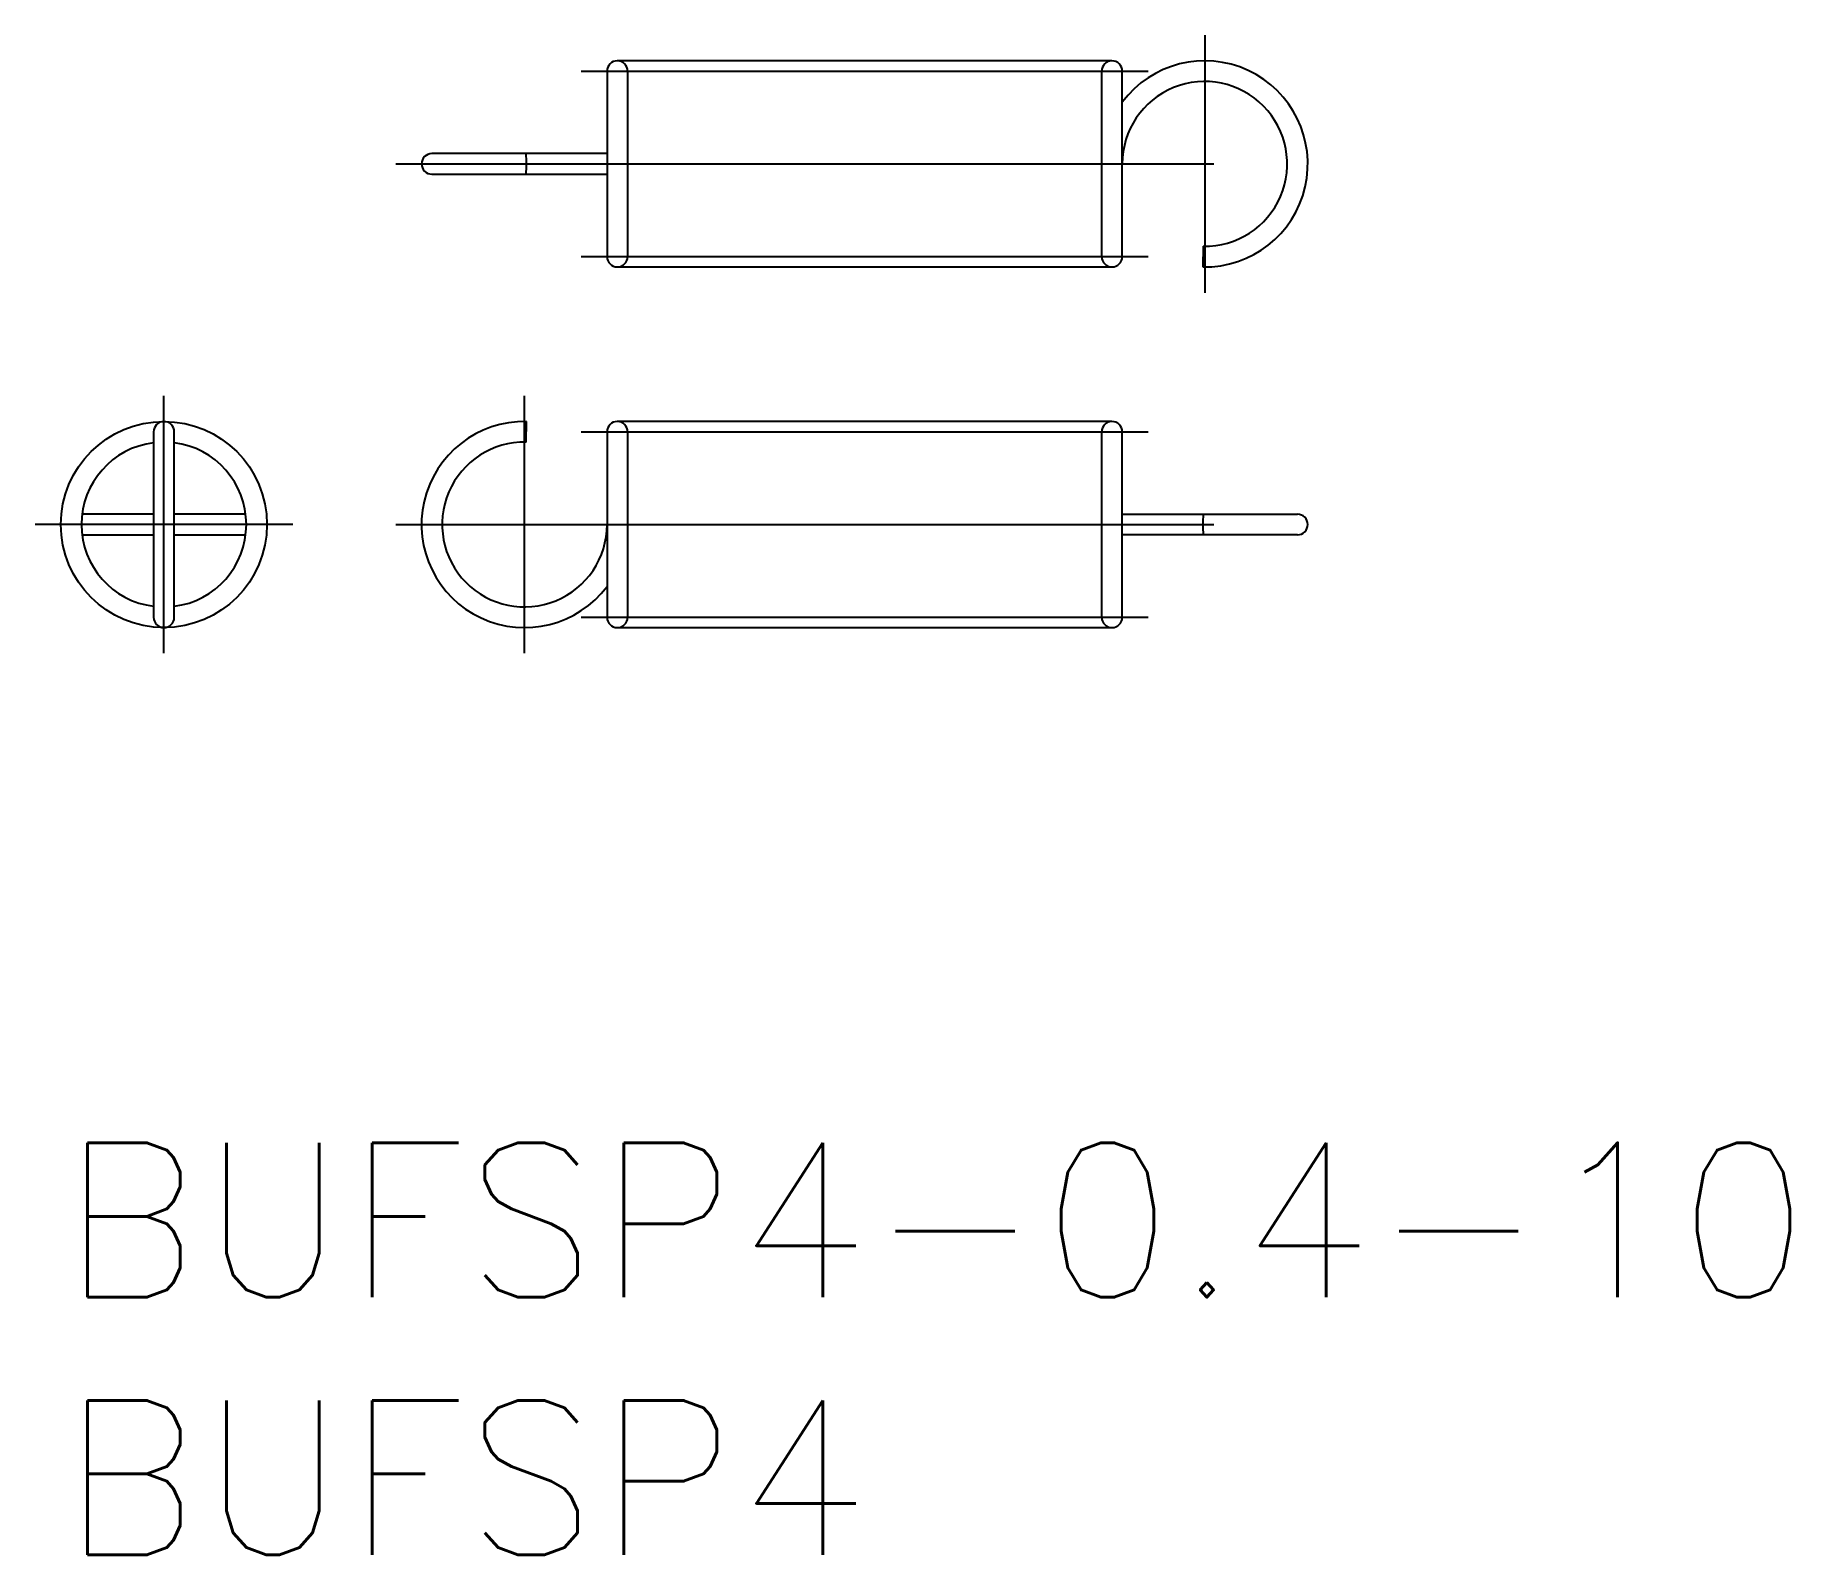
# Model space of a CAD drawing. Extents: x -0.5 to 33.6, y -8 to 21.5.
import ezdxf

# ---------------------------------------------------------------- set-up
doc = ezdxf.new("R2010")
doc.units = 0
doc.header["$LTSCALE"] = 0.5
doc.linetypes.add('CENTER', pattern=[50.8, 31.75, -6.35, 6.35, -6.35])
doc.linetypes.add('PHANTOM', pattern=[63.5, 31.75, -6.35, 6.35, -6.35, 6.35, -6.35])
for name, color, linetype in [('MSM_CENTER', 1, 'CENTER'), ('MSM_CONTINUOUS', 7, 'CONTINUOUS'), ('MSM_IMAGINARY', 6, 'PHANTOM'), ('MSM_PART_NUMBER', 7, 'CONTINUOUS')]:
    doc.layers.add(name, color=color, linetype=linetype)
doc.styles.get("Standard").update_dxf_attribs({"font": 'txt.shx', "height": 0.5, "bigfont": 'bigfont.shx'})

# ---------------------------------------------------------------- blocks, each defined once
blk = doc.blocks.new('*U16')
at = {"layer": 'MSM_PART_NUMBER'}
blk.add_text('BUFSP4-0.4-10', height=3, dxfattribs=at).set_placement((0, -3))
blk = doc.blocks.new('*U17')
at = {"layer": 'MSM_PART_NUMBER'}
blk.add_text('BUFSP4', height=3, dxfattribs=at).set_placement((0, -8))

msp = doc.modelspace()

# ---------------------------------------------------------------- linework, layer by layer
at = {"layer": 'MSM_CENTER'}
for p, q in [((22.2, 21.5), (22.2, 16.5)), ((10.1, 20.8), (21.1, 20.8)), ((6.5, 19), (24.7, 19)), ((10.1, 17.2), (21.1, 17.2)), ((2, 9.5), (2, 14.5)), ((9, 9.5), (9, 14.5)), ((10.1, 13.8), (21.1, 13.8)), ((4.5, 12), (-0.5, 12)), ((6.5, 12), (24.7, 12)), ((10.1, 10.2), (21.1, 10.2))]:
    msp.add_line(p, q, dxfattribs=at)
at = {"layer": 'MSM_CONTINUOUS'}
for p, q in [((10.6, 20.8), (10.6, 17.2)), ((11, 20.8), (11, 17.2)), ((20.2, 17.2), (20.2, 20.8)), ((20.6, 17.2), (20.6, 20.8)), ((10.6, 19.2), (7.2, 19.2)), ((7.2, 18.8), (10.6, 18.8)), ((22.172, 17.4), (22.165, 17)), ((9.028, 13.6), (9.035, 14)), ((1.8, 13.8), (1.8, 10.2)), ((2.2, 10.2), (2.2, 13.8)), ((10.6, 13.8), (10.6, 10.2)), ((11, 13.8), (11, 10.2)), ((20.2, 10.2), (20.2, 13.8)), ((20.6, 10.2), (20.6, 13.8)), ((1.8, 12.2), (0.413, 12.2)), ((3.587, 12.2), (2.2, 12.2)), ((20.6, 12.2), (24, 12.2)), ((0.413, 11.8), (1.8, 11.8)), ((2.2, 11.8), (3.587, 11.8)), ((24, 11.8), (20.6, 11.8))]:
    msp.add_line(p, q, dxfattribs=at)
msp.add_circle((2, 12), 2, dxfattribs=at)
for centre, radius, start, end in [((10.8, 20.8), 0.2, 0, 180), ((20.4, 20.8), 0.2, 0, 180), ((22.2, 19), 2, 269, 143.1301), ((22.2, 19), 1.6, 269, 180), ((7.2, 19), 0.2, 90, 270), ((10.8, 17.2), 0.2, 180, 360), ((20.4, 17.2), 0.2, 180, 360), ((2, 13.8), 0.2, 0, 180), ((9, 12), 2, 89, 323.1301), ((10.8, 13.8), 0.2, 0, 180), ((20.4, 13.8), 0.2, 0, 180), ((2, 12), 1.6, 97.1808, 262.8192), ((2, 12), 1.6, 277.1808, 82.8192), ((9, 12), 1.6, 89, 0), ((24, 12), 0.2, 270, 90), ((2, 10.2), 0.2, 180, 0), ((10.8, 10.2), 0.2, 180, 360), ((20.4, 10.2), 0.2, 180, 360)]:
    msp.add_arc(centre, radius, start, end, dxfattribs=at)
at = {"layer": 'MSM_IMAGINARY'}
for p, q in [((20.4, 21), (10.8, 21)), ((10.8, 17), (20.4, 17)), ((20.4, 14), (10.8, 14)), ((10.8, 10), (20.4, 10))]:
    msp.add_line(p, q, dxfattribs=at)
at = {"layer": 'MSM_PART_NUMBER'}
for centre, start, end in [((3.303, 19), 358.0003, 1.9997), ((27.897, 12), 178.0003, 181.9997)]:
    msp.add_arc(centre, 5.732, start, end, dxfattribs=at)

# ---------------------------------------------------------------- block references
at = {"layer": 'MSM_CONTINUOUS'}
for name in ['*U16', '*U17']:
    msp.add_blockref(name, (0, 0), dxfattribs=at)

doc.saveas('drawing.dxf')
